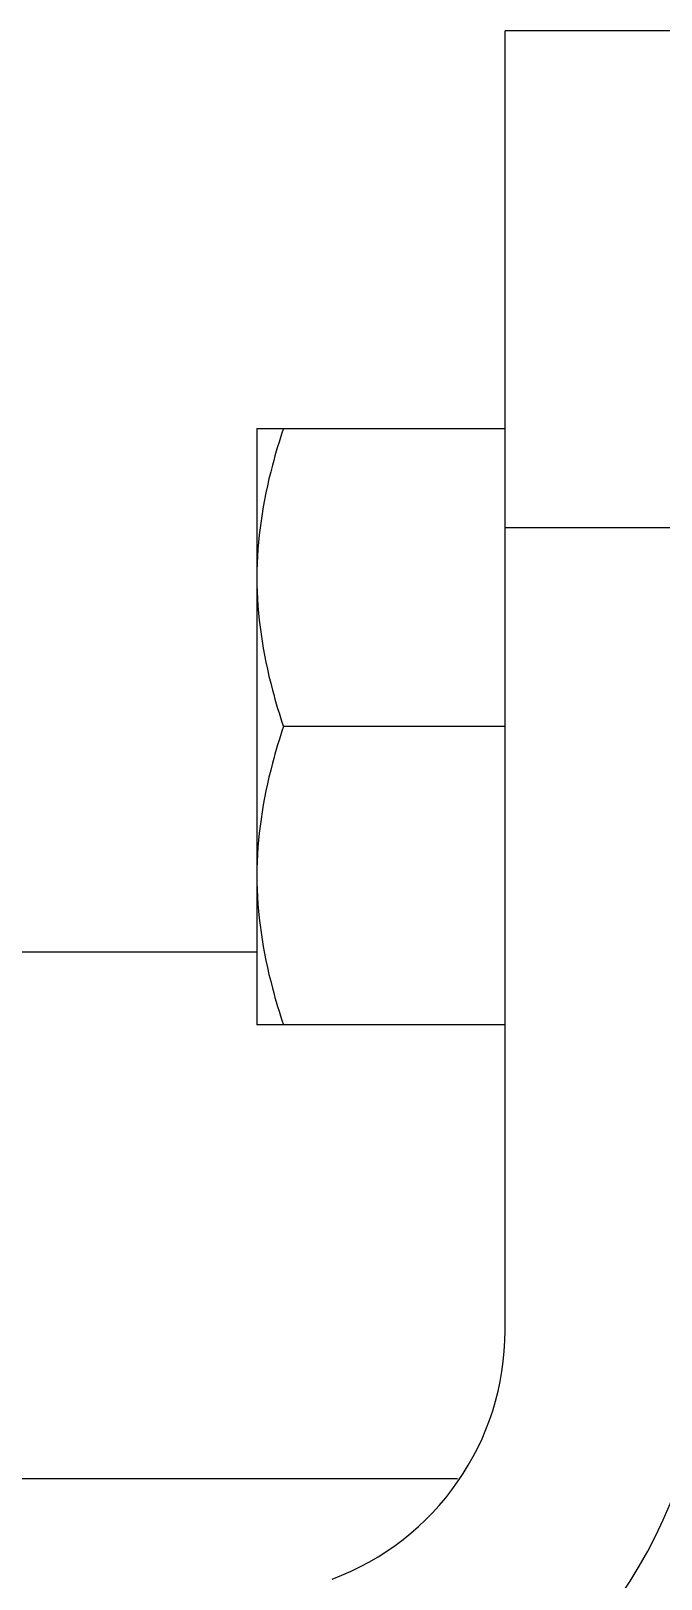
# Model space of a CAD drawing. Extents: x 1725261 to 1937680, y 860327 to 1571294.
# Drawn here: x 1846463 to 1846684, y 1248418 to 1248961 of the extents above; entities that cross this region are included whole.
import ezdxf

# ---------------------------------------------------------------- set-up
doc = ezdxf.new("R2010")
doc.units = 0
doc.header["$LTSCALE"] = 1000
doc.header["$MEASUREMENT"] = 0

msp = doc.modelspace()

# ---------------------------------------------------------------- linework, layer by layer
at = {"linetype": 'Continuous'}
for p, q in [((1846629.22, 1248505.18), (1846629.22, 1248960.87)), ((1846698.91, 1248960.87), (1846629.22, 1248960.87)), ((1846542.1, 1248821.48), (1846542.1, 1248612.39)), ((1846542.1, 1248821.48), (1846629.22, 1248821.48)), ((1846698.91, 1248786.63), (1846629.22, 1248786.63)), ((1846629.22, 1248716.93), (1846551.43, 1248716.93)), ((1846158.77, 1248637.94), (1846542.1, 1248637.94)), ((1846629.22, 1248612.39), (1846542.1, 1248612.39)), ((1846158.77, 1248453.25), (1846612.53, 1248453.25))]:
    msp.add_line(p, q, dxfattribs=at)
for radius in [92.93, 162.62]:
    msp.add_arc((1846536.29, 1248505.18), radius, 290.3175, 0, dxfattribs=at)
for points, knots in [([(1846551.43, 1248821.48), (1846550.02, 1248817.24), (1846544.86, 1248800.28), (1846542.1, 1248782.48), (1846542.1, 1248769.2)], [0, 0, 0, 0, 0.251892, 1, 1, 1, 1]), ([(1846542.1, 1248769.2), (1846542.1, 1248755.93), (1846544.86, 1248738.13), (1846550.02, 1248721.17), (1846551.43, 1248716.93)], [0, 0, 0, 0, 0.748108, 1, 1, 1, 1]), ([(1846551.43, 1248716.93), (1846550.02, 1248712.69), (1846544.86, 1248695.73), (1846542.1, 1248677.93), (1846542.1, 1248664.66)], [0, 0, 0, 0, 0.251892, 1, 1, 1, 1]), ([(1846542.1, 1248664.66), (1846542.1, 1248651.39), (1846544.86, 1248633.59), (1846550.02, 1248616.63), (1846551.43, 1248612.39)], [0, 0, 0, 0, 0.748108, 1, 1, 1, 1])]:
    msp.add_open_spline(points, degree=3, knots=knots, dxfattribs=at)

doc.saveas('drawing.dxf')
